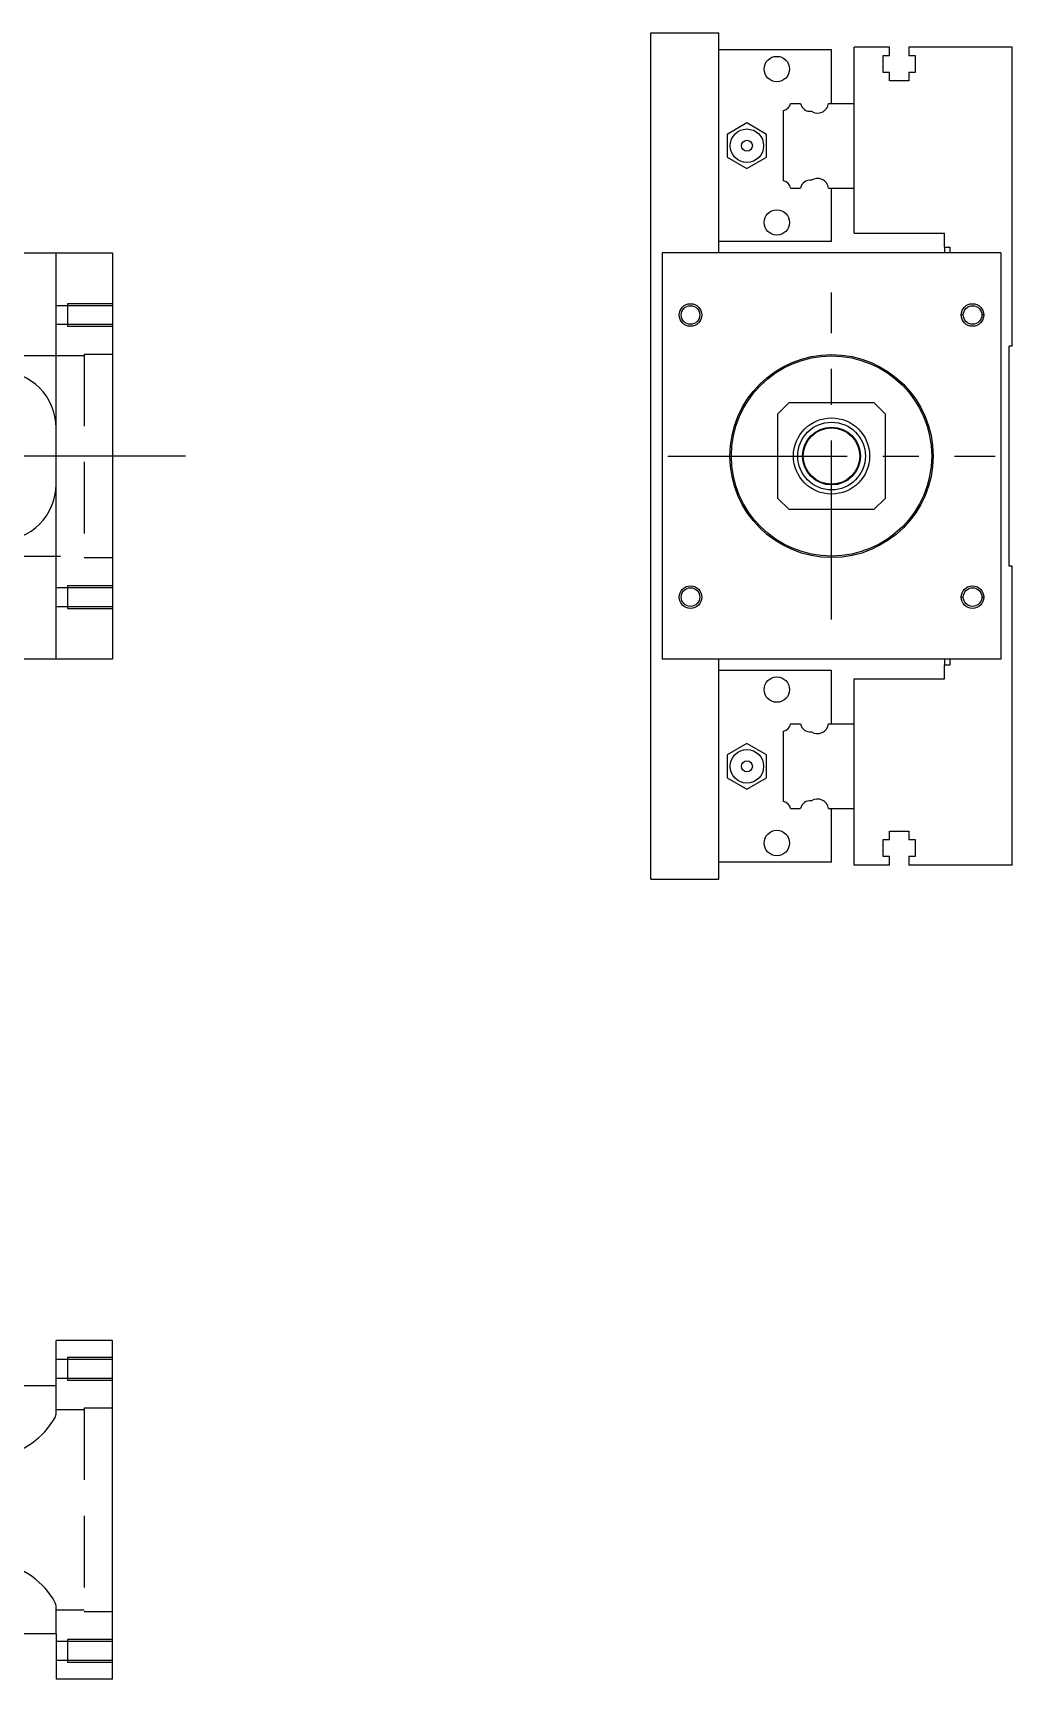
# Model space of a CAD drawing. Extents: x -11 to 1022, y -255 to 77.
# Drawn here: x 848.9 to 1022.5, y -216.8 to 75 of the extents above; entities that cross this region are included whole.
import ezdxf

# ---------------------------------------------------------------- set-up
doc = ezdxf.new("R2010")
doc.units = 0
doc.linetypes.add('CENTER', pattern=[50.8, 31.75, -6.35, 6.35, -6.35])
doc.linetypes.add('DASHED', pattern=[19.05, 12.7, -6.35])
doc.layers.get('0').update_dxf_attribs({"linetype": 'CONTINUOUS'})
doc.layers.add('CENTER', color=1, linetype='CENTER')

msp = doc.modelspace()

# ---------------------------------------------------------------- linework, layer by layer
at = {"color": 7, "linetype": 'CONTINUOUS'}
for p, q in [((958.45, 75), (970.45, 75)), ((958.45, -75), (958.45, 75)), ((970.45, 36), (970.45, 75)), ((990.45, 72), (970.45, 72)), ((990.45, 62.5), (990.45, 72)), ((990.45, 62.5), (990.45, 72)), ((1000.75, 72.5), (994.45, 72.5)), ((994.45, 62.5), (994.45, 72.5)), ((999.6, 71), (1000.75, 71)), ((999.6, 68), (999.6, 71)), ((1000.75, 71), (1000.75, 72.5)), ((1004.15, 72.5), (1004.15, 71)), ((1022.45, 72.5), (1004.15, 72.5)), ((1004.15, 71), (1005.3, 71)), ((1005.3, 71), (1005.3, 68)), ((1022.45, 19.5), (1022.45, 72.5)), ((1000.75, 68), (999.6, 68)), ((1000.75, 66.5), (1000.75, 68)), ((1004.15, 68), (1004.15, 66.5)), ((1005.3, 68), (1004.15, 68)), ((1004.15, 66.5), (1000.75, 66.5)), ((983.202272, 62.5), (984.97668, 62.5)), ((989.927372, 62.5), (994.45, 62.5)), ((994.45, 47.5), (994.45, 62.5)), ((994.45, 47.5), (994.45, 62.5)), ((975.45, 59.041452), (971.95, 57.020726)), ((978.949999, 57.020726), (975.45, 59.041452)), ((981.95, 48.752272), (981.95, 61.247728)), ((971.95, 57.020726), (971.949999, 52.979274)), ((978.949999, 52.979274), (978.949999, 57.020726)), ((971.949999, 52.979274), (975.45, 50.958548)), ((975.45, 50.958548), (978.949999, 52.979274)), ((983.202272, 47.5), (984.97668, 47.5)), ((989.927372, 47.5), (994.45, 47.5)), ((990.45, 38), (990.45, 47.5)), ((990.45, 38), (990.45, 47.5)), ((994.45, 39.5), (994.45, 47.5)), ((990.45, 38), (970.45, 38)), ((994.45, 39.5), (1010.45, 39.5)), ((1010.45, 37), (1010.45, 39.5)), ((830, 36), (853, 36)), ((853, -36), (853, 36)), ((853, 36), (863, 36)), ((863, 36), (863, -36)), ((960.45, 36), (960.45, -36)), ((1020.45, 36), (960.45, 36)), ((1010.45, 37), (1011.45, 37)), ((1010.45, 37), (1010.45, 36)), ((1011.45, 36), (1011.45, 37)), ((1020.45, 36), (1020.45, -36)), ((1013.8, 25), (1013.45, 25)), ((1017.45, 25), (1017.1, 25)), ((1022.45, 19.5), (1021.95, 19.5)), ((1021.95, -19.5), (1021.95, 19.5)), ((982.95, 9.5), (980.95, 7.5)), ((982.95, 9.5), (997.95, 9.5)), ((999.95, 7.5), (997.95, 9.5)), ((980.95, -7.5), (980.95, 7.5)), ((999.95, 7.5), (999.95, -7.5)), ((980.95, -7.5), (982.95, -9.5)), ((997.95, -9.5), (999.95, -7.5)), ((997.95, -9.5), (982.95, -9.5)), ((1022.45, -19.5), (1021.95, -19.5)), ((1022.45, -72.5), (1022.45, -19.5)), ((1013.45, -25), (1013.8, -25)), ((1017.1, -25), (1017.45, -25)), ((853, -36), (830, -36)), ((863, -36), (853, -36)), ((1020.45, -36), (960.45, -36)), ((970.45, -75), (970.45, -36)), ((1010.45, -36), (1010.45, -37)), ((1010.45, -37), (1011.45, -37)), ((1010.45, -39.5), (1010.45, -37)), ((1011.45, -37), (1011.45, -36)), ((990.45, -38), (970.45, -38)), ((990.45, -47.5), (990.45, -38)), ((994.45, -39.5), (1010.45, -39.5)), ((994.45, -47.5), (994.45, -39.5)), ((981.95, -61.247728), (981.95, -48.752272)), ((983.202272, -47.5), (984.97668, -47.5)), ((989.927372, -47.5), (994.45, -47.5)), ((994.45, -62.5), (994.45, -47.5)), ((994.45, -62.5), (994.45, -47.5)), ((975.45, -50.958548), (971.95, -52.979274)), ((978.949999, -52.979274), (975.45, -50.958548)), ((971.95, -52.979274), (971.949999, -57.020726)), ((978.949999, -57.020726), (978.949999, -52.979274)), ((971.949999, -57.020726), (975.45, -59.041452)), ((975.45, -59.041452), (978.949999, -57.020726)), ((983.202272, -62.5), (984.97668, -62.5)), ((989.927372, -62.5), (994.45, -62.5)), ((990.45, -72), (990.45, -62.5)), ((994.45, -72.5), (994.45, -62.5)), ((1000.75, -66.5), (1004.15, -66.5)), ((1000.75, -68), (1000.75, -66.5)), ((1004.15, -66.5), (1004.15, -68)), ((999.6, -68), (1000.75, -68)), ((999.6, -71), (999.6, -68)), ((1004.15, -68), (1005.3, -68)), ((1005.3, -68), (1005.3, -71)), ((990.45, -72), (970.45, -72)), ((1000.75, -72.5), (994.45, -72.5)), ((1000.75, -71), (999.6, -71)), ((1000.75, -72.5), (1000.75, -71)), ((1005.3, -71), (1004.15, -71)), ((1004.15, -71), (1004.15, -72.5)), ((1022.45, -72.5), (1004.15, -72.5)), ((958.45, -75), (970.45, -75)), ((853, -164.8), (853, -156.8)), ((863, -156.8), (853, -156.8)), ((863, -216.8), (863, -156.8)), ((853, -164.8), (830, -164.8)), ((853, -208.8), (830, -208.8)), ((853, -208.8), (853, -216.8)), ((863, -216.8), (853, -216.8))]:
    msp.add_line(p, q, dxfattribs=at)
at = {"color": 3, "linetype": 'DASHED'}
for p, q in [((855, 26.65), (853, 26.65)), ((855, 26.999994), (855, 23.000006)), ((863, 26.999994), (855, 26.999994)), ((863, 26.65), (855, 26.65)), ((853, 23.35), (855, 23.35)), ((855, 23.35), (863, 23.35)), ((855, 23.000006), (863, 23.000006)), ((858, 17.75), (803, 17.75)), ((858, 18), (858, -18)), ((863, 18), (858, 18)), ((803, -17.75), (858, -17.75)), ((858, -18), (863, -18)), ((855, -23.000006), (855, -26.999994)), ((863, -23.000006), (855, -23.000006)), ((855, -23.35), (853, -23.35)), ((863, -23.35), (855, -23.35)), ((853, -26.65), (855, -26.65)), ((855, -26.65), (863, -26.65)), ((855, -26.999994), (863, -26.999994)), ((855, -160.15), (853, -160.15)), ((855, -159.800006), (855, -163.799994)), ((863, -159.800006), (855, -159.800006)), ((863, -160.15), (855, -160.15)), ((853, -163.45), (855, -163.45)), ((853, -169.768778), (853, -164.8)), ((855, -163.45), (863, -163.45)), ((855, -163.799994), (863, -163.799994)), ((858, -169.05), (853, -169.05)), ((858, -168.8), (858, -204.8)), ((863, -168.8), (858, -168.8)), ((852.823178, -170.434328), (852.954746, -170.07671)), ((852.954746, -170.07671), (853, -169.768778)), ((852.96557, -203.565558), (852.86358, -203.258774)), ((853, -203.831222), (852.96557, -203.565558)), ((853, -208.8), (853, -203.831222)), ((853, -204.55), (858, -204.55)), ((858, -204.8), (863, -204.8)), ((855, -209.800006), (855, -213.799994)), ((863, -209.800006), (855, -209.800006)), ((855, -210.15), (853, -210.15)), ((863, -210.15), (855, -210.15)), ((853, -213.45), (855, -213.45)), ((855, -213.45), (863, -213.45)), ((855, -213.799994), (863, -213.799994))]:
    msp.add_line(p, q, dxfattribs=at)
at = {"color": 7, "linetype": 'CONTINUOUS'}
for centre, radius in [((980.749999, 68.6), 2.25), ((975.45, 55), 2.97), ((975.45, 55), 0.97), ((980.749999, 41.4), 2.25), ((965.45, 25), 1.65), ((1015.45, 25), 1.65), ((990.45, 0), 18), ((990.45, 0), 17.75), ((990.45, 0), 6.75), ((990.45, 0), 6), ((990.45, 0), 5.125), ((990.45, 0), 5), ((965.45, -25), 1.65), ((1015.45, -25), 1.65), ((980.749999, -41.4), 2.25), ((975.45, -55), 2.97), ((975.45, -55), 0.97), ((980.749999, -68.6), 2.25)]:
    msp.add_circle(centre, radius, dxfattribs=at)
at = {"color": 3, "linetype": 'CONTINUOUS'}
for centre in [(965.45, 25), (1015.45, 25), (965.45, -25), (1015.45, -25)]:
    msp.add_circle(centre, 2, dxfattribs=at)
at = {"color": 7, "linetype": 'CONTINUOUS'}
for centre, radius, start, end in [((981.55, 62.9), 1.7, 283.608961, 346.391039), ((986.65, 62.8), 1.7, 190.164249, 277.540197), ((987.95, 62.8), 2, 237.42103, 351.373073), ((981.55, 47.1), 1.7, 13.608961, 76.391039), ((986.65, 47.2), 1.7, 82.459803, 169.835751), ((987.95, 47.2), 2, 8.626927, 122.57897), ((843, 5), 10, 0, 90), ((843, -5), 10, 270, 0), ((981.55, -47.1), 1.7, 283.608961, 346.391039), ((986.65, -47.2), 1.7, 190.164249, 277.540197), ((987.95, -47.2), 2, 237.42103, 351.373073), ((981.55, -62.9), 1.7, 13.608961, 76.391039), ((986.65, -62.8), 1.7, 82.459803, 169.835751), ((987.95, -62.8), 2, 8.626927, 122.57897)]:
    msp.add_arc(centre, radius, start, end, dxfattribs=at)
at = {"color": 3, "linetype": 'DASHED'}
for centre, radius, start, end in [((840.794189, -163.703383), 13.784128, 279.20837209, 330.77035528), ((840.805862, -209.860648), 13.746756, 28.70170283, 80.81566309)]:
    msp.add_arc(centre, radius, start, end, dxfattribs=at)
at = {"layer": 'CENTER', "color": 1, "linetype": 'CENTER'}
for p, q in [((990.45, -29), (990.45, 29)), ((875.928927, 0), (-10.939157, 0)), ((961.45, 0), (1019.45, 0))]:
    msp.add_line(p, q, dxfattribs=at)

doc.saveas('drawing.dxf')
